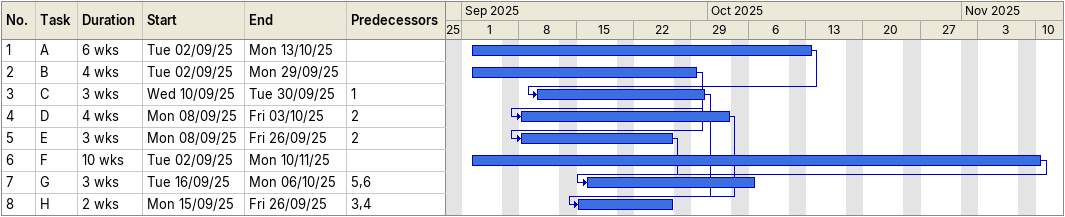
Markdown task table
| ID | Task | Duration | Start | Finish | Predecessors |
|---|---|---|---|---|---|
| 1 | A | 6w | 2025-09-02 | 2025-10-13 |  |
| 2 | B | 4w | 2025-09-02 | 2025-09-29 |  |
| 3 | C | 3w | 2025-09-10 | 2025-09-30 | 1 |
| 4 | D | 4w | 2025-09-08 | 2025-10-03 | 2 |
| 5 | E | 3w | 2025-09-08 | 2025-09-26 | 2 |
| 6 | F | 10w | 2025-09-02 | 2025-11-10 |  |
| 7 | G | 3w | 2025-09-16 | 2025-10-06 | 5, 6 |
| 8 | H | 2w | 2025-09-15 | 2025-09-26 | 3, 4 |
